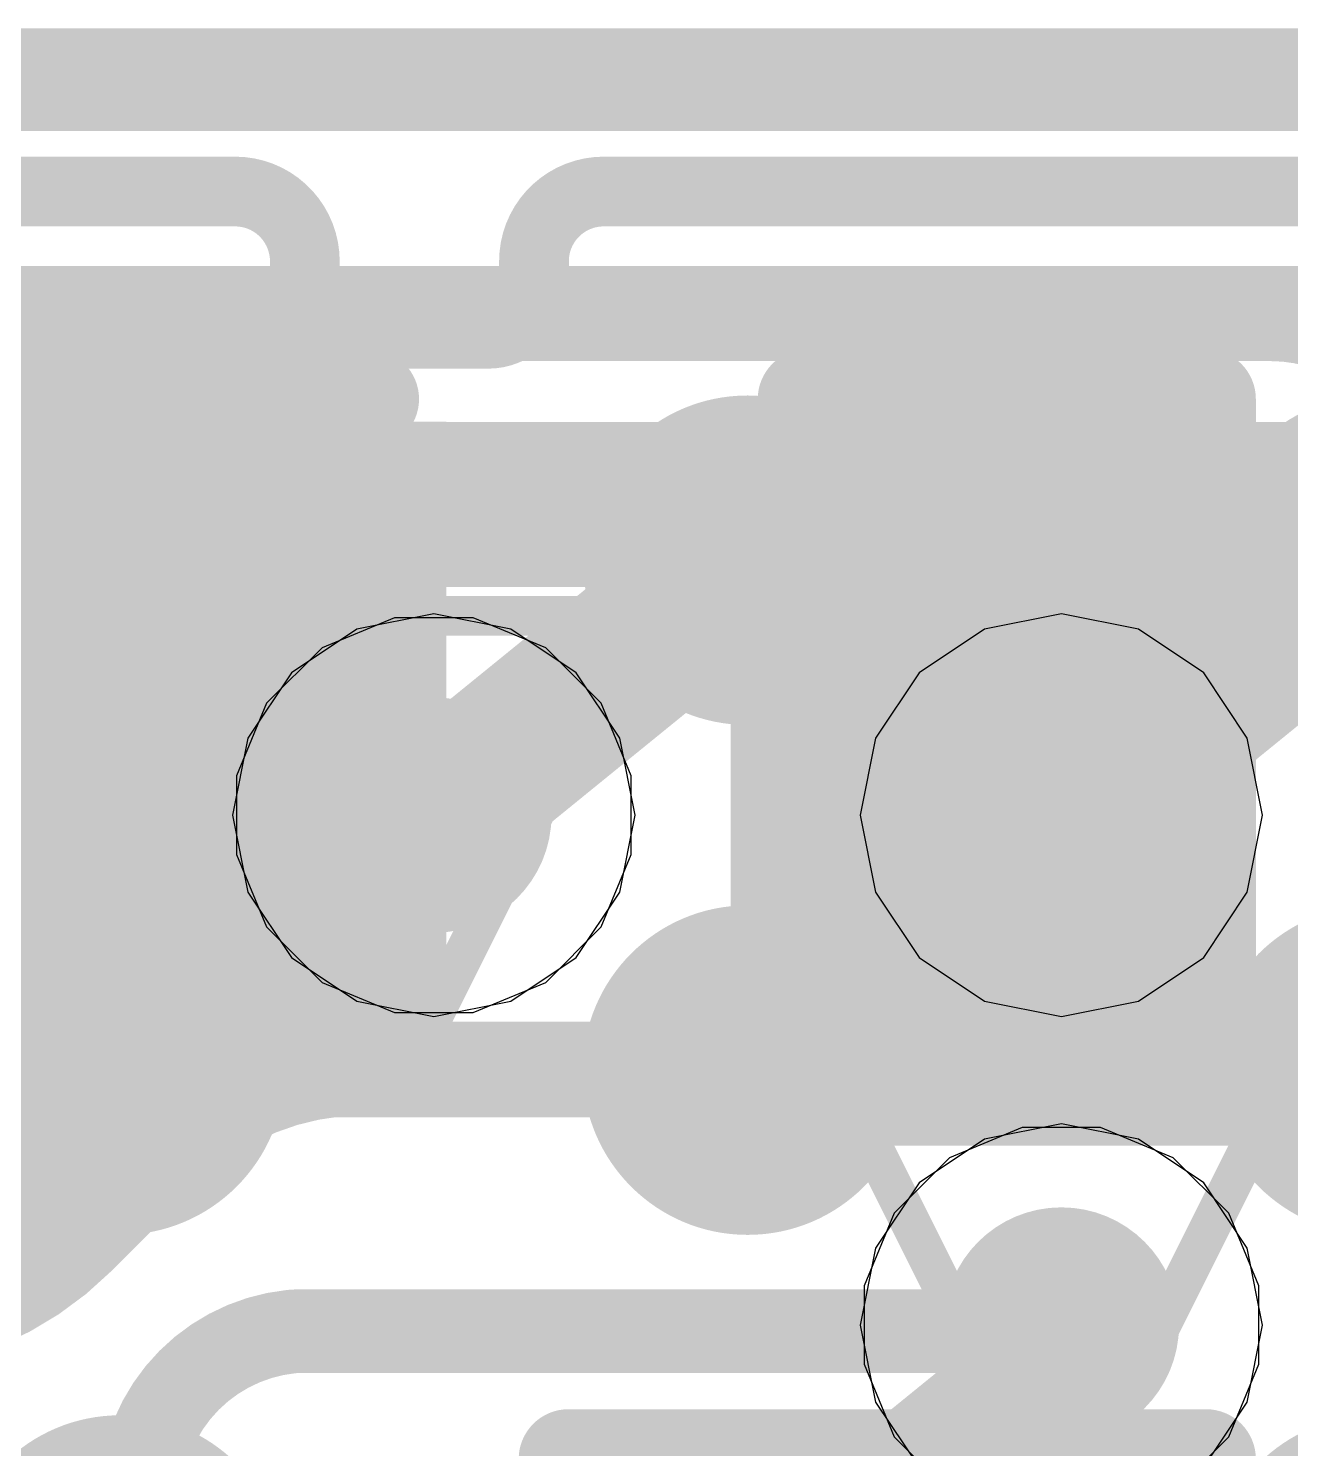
# Model space of a CAD drawing. Header units: inches. Extents: x -6 to 283, y -12 to 154.
# Drawn here: x 70.085 to 71.694, y 6.626 to 8.436 of the extents above; entities that cross this region are included whole.
import ezdxf

# ---------------------------------------------------------------- set-up
doc = ezdxf.new("R2010")
doc.units = ezdxf.units.IN
for name, color, linetype in [('Bottom Layer', 5, 'Continuous'), ('Bottom Overlay', 54, 'Continuous'), ('Bottom Paste', 16, 'Continuous'), ('Bottom Solder', 6, 'Continuous'), ('Drill Drawing', 1, 'Continuous'), ('GND-1', 16, 'Continuous'), ('GND-2', 90, 'Continuous'), ('GND-3', 216, 'Continuous'), ('GND-4', 54, 'Continuous'), ('PWR-1', 156, 'Continuous'), ('PWR-2', 130, 'Continuous'), ('Signal L1', 76, 'Continuous'), ('Signal L2', 6, 'Continuous'), ('Top Layer', 1, 'Continuous'), ('Top Paste', 8, 'Continuous'), ('Top Solder', 216, 'Continuous'), ('Via Holes', 16, 'Continuous')]:
    doc.layers.add(name, color=color, linetype=linetype)

# ---------------------------------------------------------------- blocks, each defined once
blk = doc.blocks.new('C___0402_B_20')
at = {"layer": 'Bottom Layer'}
for points in [[(-0.2413, 0.3175), (-0.2412999999999999, -0.3175), (-0.6985, -0.3175), (-0.6985, 0.3175)], [(0.6985, 0.3175), (0.6985, -0.3175), (0.2413, -0.3175), (0.2412999999999999, 0.3175)]]:
    blk.add_hatch(color=5, dxfattribs=at).paths.add_polyline_path(points)
at = {"layer": 'Bottom Paste'}
for points in [[(-0.2413, 0.3175), (-0.2412999999999999, -0.3175), (-0.6985, -0.3175), (-0.6985, 0.3175)], [(0.6985, 0.3175), (0.6985, -0.3175), (0.2413, -0.3175), (0.2412999999999999, 0.3175)]]:
    blk.add_hatch(color=16, dxfattribs=at).paths.add_polyline_path(points)
at = {"layer": 'Bottom Solder'}
for points in [[(-0.18130012, 0.37749988), (-0.18130012, -0.37749988), (-0.7584998799999999, -0.37749988), (-0.7584998799999999, 0.37749988)], [(0.7584998799999999, 0.37749988), (0.7584998799999999, -0.37749988), (0.18130012, -0.37749988), (0.18130012, 0.37749988)]]:
    blk.add_hatch(color=6, dxfattribs=at).paths.add_polyline_path(points)
at = {"layer": 'Bottom Overlay'}
for points in [[(-0.7874, 0.4064, 0.127, 0.127, 0), (-0.7874, -0.4064, 0.127, 0.127, 0)], [(-0.2794, 0.4064, 0.127, 0.127, 0), (-0.7874, 0.4064, 0.127, 0.127, 0)], [(0.7874, 0.4064, 0.127, 0.127, 0), (0.2794, 0.4064, 0.127, 0.127, 0)], [(0.7874, 0.4064, 0.127, 0.127, 0), (0.7874, -0.4064, 0.127, 0.127, 0)], [(-0.2794, -0.4064, 0.127, 0.127, 0), (-0.7874, -0.4064, 0.127, 0.127, 0)], [(0.7874, -0.4064, 0.127, 0.127, 0), (0.2794, -0.4064, 0.127, 0.127, 0)]]:
    blk.add_lwpolyline(points, format="xyseb", dxfattribs=at)
for points in [[(-0.8191499999999999, 0.4064, 0.0635, 0.0635, 1), (-0.7556499999999999, 0.4064, 0.0635, 0.0635, 1)], [(-0.8191499999999999, 0.4064, 0.0635, 0.0635, 1), (-0.7556499999999999, 0.4064, 0.0635, 0.0635, 1)], [(-0.31115, 0.4064, 0.0635, 0.0635, 1), (-0.24765, 0.4064, 0.0635, 0.0635, 1)], [(0.24765, 0.4064, 0.0635, 0.0635, 1), (0.31115, 0.4064, 0.0635, 0.0635, 1)], [(0.7556499999999999, 0.4064, 0.0635, 0.0635, 1), (0.8191499999999999, 0.4064, 0.0635, 0.0635, 1)], [(0.7556499999999999, 0.4064, 0.0635, 0.0635, 1), (0.8191499999999999, 0.4064, 0.0635, 0.0635, 1)], [(-0.8191499999999999, -0.4064, 0.0635, 0.0635, 1), (-0.7556499999999999, -0.4064, 0.0635, 0.0635, 1)], [(-0.8191499999999999, -0.4064, 0.0635, 0.0635, 1), (-0.7556499999999999, -0.4064, 0.0635, 0.0635, 1)], [(-0.31115, -0.4064, 0.0635, 0.0635, 1), (-0.24765, -0.4064, 0.0635, 0.0635, 1)], [(0.24765, -0.4064, 0.0635, 0.0635, 1), (0.31115, -0.4064, 0.0635, 0.0635, 1)], [(0.7556499999999999, -0.4064, 0.0635, 0.0635, 1), (0.8191499999999999, -0.4064, 0.0635, 0.0635, 1)], [(0.7556499999999999, -0.4064, 0.0635, 0.0635, 1), (0.8191499999999999, -0.4064, 0.0635, 0.0635, 1)]]:
    blk.add_lwpolyline(points, format="xyseb", close=True, dxfattribs=at)
blk = doc.blocks.new('200_WFBGA__10_15__51')
at = {"layer": 'Top Layer'}
h = blk.add_hatch(color=1, dxfattribs=at)
edge = h.paths.add_edge_path()
edge.add_arc((-3.599942, -0.9751059999999999), 0.15999968, 0, 360)
h = blk.add_hatch(color=1, dxfattribs=at)
edge = h.paths.add_edge_path()
edge.add_arc((-2.800096, -0.9751059999999999), 0.15999968, 0, 360)
h = blk.add_hatch(color=1, dxfattribs=at)
edge = h.paths.add_edge_path()
edge.add_arc((-1.999996, -0.9751059999999999), 0.15999968, 0, 360)
h = blk.add_hatch(color=1, dxfattribs=at)
edge = h.paths.add_edge_path()
edge.add_arc((-3.599942, -1.625092), 0.15999968, 0, 360)
h = blk.add_hatch(color=1, dxfattribs=at)
edge = h.paths.add_edge_path()
edge.add_arc((-2.800096, -1.625092), 0.15999968, 0, 360)
h = blk.add_hatch(color=1, dxfattribs=at)
edge = h.paths.add_edge_path()
edge.add_arc((-1.999996, -1.625092), 0.15999968, 0, 360)
at = {"layer": 'Top Paste'}
h = blk.add_hatch(color=8, dxfattribs=at)
edge = h.paths.add_edge_path()
edge.add_arc((-3.599942, -0.9751059999999999), 0.15999968, 0, 360)
h = blk.add_hatch(color=8, dxfattribs=at)
edge = h.paths.add_edge_path()
edge.add_arc((-2.800096, -0.9751059999999999), 0.15999968, 0, 360)
h = blk.add_hatch(color=8, dxfattribs=at)
edge = h.paths.add_edge_path()
edge.add_arc((-1.999996, -0.9751059999999999), 0.15999968, 0, 360)
h = blk.add_hatch(color=8, dxfattribs=at)
edge = h.paths.add_edge_path()
edge.add_arc((-3.599942, -1.625092), 0.15999968, 0, 360)
h = blk.add_hatch(color=8, dxfattribs=at)
edge = h.paths.add_edge_path()
edge.add_arc((-2.800096, -1.625092), 0.15999968, 0, 360)
h = blk.add_hatch(color=8, dxfattribs=at)
edge = h.paths.add_edge_path()
edge.add_arc((-1.999996, -1.625092), 0.15999968, 0, 360)
at = {"layer": 'Top Solder'}
h = blk.add_hatch(color=216, dxfattribs=at)
edge = h.paths.add_edge_path()
edge.add_arc((-3.599942, -0.9751059999999999), 0.21001228, 0, 360)
h = blk.add_hatch(color=216, dxfattribs=at)
edge = h.paths.add_edge_path()
edge.add_arc((-2.800096, -0.9751059999999999), 0.21001228, 0, 360)
h = blk.add_hatch(color=216, dxfattribs=at)
edge = h.paths.add_edge_path()
edge.add_arc((-1.999996, -0.9751059999999999), 0.21001228, 0, 360)
h = blk.add_hatch(color=216, dxfattribs=at)
edge = h.paths.add_edge_path()
edge.add_arc((-3.599942, -1.625092), 0.21001228, 0, 360)
h = blk.add_hatch(color=216, dxfattribs=at)
edge = h.paths.add_edge_path()
edge.add_arc((-2.800096, -1.625092), 0.21001228, 0, 360)
h = blk.add_hatch(color=216, dxfattribs=at)
edge = h.paths.add_edge_path()
edge.add_arc((-1.999996, -1.625092), 0.21001228, 0, 360)
h = blk.add_hatch(color=216, dxfattribs=at)
edge = h.paths.add_edge_path()
edge.add_arc((-3.599942, -2.275078), 0.21001228, 0, 360)
h = blk.add_hatch(color=216, dxfattribs=at)
edge = h.paths.add_edge_path()
edge.add_arc((-2.800096, -2.275078), 0.21001228, 0, 360)
h = blk.add_hatch(color=216, dxfattribs=at)
edge = h.paths.add_edge_path()
edge.add_arc((-1.999996, -2.275078), 0.21001228, 0, 360)
blk = doc.blocks.new('C___0402_B_258')
at = {"layer": 'Bottom Layer'}
for points in [[(-0.2413, 0.3175), (-0.2412999999999999, -0.3175), (-0.6985, -0.3175), (-0.6985, 0.3175)], [(0.6985, 0.3175), (0.6985, -0.3175), (0.2413, -0.3175), (0.2412999999999999, 0.3175)]]:
    blk.add_hatch(color=5, dxfattribs=at).paths.add_polyline_path(points)
at = {"layer": 'Bottom Paste'}
for points in [[(-0.2413, 0.3175), (-0.2412999999999999, -0.3175), (-0.6985, -0.3175), (-0.6985, 0.3175)], [(0.6985, 0.3175), (0.6985, -0.3175), (0.2413, -0.3175), (0.2412999999999999, 0.3175)]]:
    blk.add_hatch(color=16, dxfattribs=at).paths.add_polyline_path(points)
at = {"layer": 'Bottom Solder'}
for points in [[(-0.18130012, 0.37749988), (-0.18130012, -0.37749988), (-0.7584998799999999, -0.37749988), (-0.7584998799999999, 0.37749988)], [(0.7584998799999999, 0.37749988), (0.7584998799999999, -0.37749988), (0.18130012, -0.37749988), (0.18130012, 0.37749988)]]:
    blk.add_hatch(color=6, dxfattribs=at).paths.add_polyline_path(points)
at = {"layer": 'Bottom Overlay'}
for points in [[(-0.7874, 0.4064, 0.127, 0.127, 0), (-0.27940254, 0.40640254, 0.127, 0.127, 0)], [(-0.7874, -0.4064, 0.127, 0.127, 0), (-0.7874, 0.4064, 0.127, 0.127, 0)], [(0.7874, 0.4064, 0.127, 0.127, 0), (0.2794, 0.4064, 0.127, 0.127, 0)], [(0.7874, -0.4064, 0.127, 0.127, 0), (0.7874, 0.4064, 0.127, 0.127, 0)], [(-0.27940254, -0.40640254, 0.127, 0.127, 0), (-0.7874, -0.4064, 0.127, 0.127, 0)], [(0.7874, -0.4064, 0.127, 0.127, 0), (0.2794, -0.4064, 0.127, 0.127, 0)]]:
    blk.add_lwpolyline(points, format="xyseb", dxfattribs=at)
for points in [[(-0.8191499999999999, 0.4064, 0.0635, 0.0635, 1), (-0.7556499999999999, 0.4064, 0.0635, 0.0635, 1)], [(-0.8191499999999999, 0.4064, 0.0635, 0.0635, 1), (-0.7556499999999999, 0.4064, 0.0635, 0.0635, 1)], [(-0.31115254, 0.40640254, 0.0635, 0.0635, 1), (-0.24765254, 0.40640254, 0.0635, 0.0635, 1)], [(0.24765, 0.4064, 0.0635, 0.0635, 1), (0.31115, 0.4064, 0.0635, 0.0635, 1)], [(0.7556499999999999, 0.4064, 0.0635, 0.0635, 1), (0.8191499999999999, 0.4064, 0.0635, 0.0635, 1)], [(0.7556499999999999, 0.4064, 0.0635, 0.0635, 1), (0.8191499999999999, 0.4064, 0.0635, 0.0635, 1)], [(-0.8191499999999999, -0.4064, 0.0635, 0.0635, 1), (-0.7556499999999999, -0.4064, 0.0635, 0.0635, 1)], [(-0.8191499999999999, -0.4064, 0.0635, 0.0635, 1), (-0.7556499999999999, -0.4064, 0.0635, 0.0635, 1)], [(-0.31115254, -0.40640254, 0.0635, 0.0635, 1), (-0.24765254, -0.40640254, 0.0635, 0.0635, 1)], [(0.24765, -0.4064, 0.0635, 0.0635, 1), (0.31115, -0.4064, 0.0635, 0.0635, 1)], [(0.7556499999999999, -0.4064, 0.0635, 0.0635, 1), (0.8191499999999999, -0.4064, 0.0635, 0.0635, 1)], [(0.7556499999999999, -0.4064, 0.0635, 0.0635, 1), (0.8191499999999999, -0.4064, 0.0635, 0.0635, 1)]]:
    blk.add_lwpolyline(points, format="xyseb", close=True, dxfattribs=at)

msp = doc.modelspace()

# ---------------------------------------------------------------- hatches: boundary and pattern name
at = {"layer": 'Bottom Layer'}
h = msp.add_hatch(color=5, dxfattribs=at)
edge = h.paths.add_edge_path()
edge.add_arc((70.60183746, 7.43320332), 0.1499997, 0, 360)
h = msp.add_hatch(color=5, dxfattribs=at)
edge = h.paths.add_edge_path()
edge.add_arc((71.4018384, 7.43320332), 0.1499997, 0, 360)
h = msp.add_hatch(color=5, dxfattribs=at)
edge = h.paths.add_edge_path()
edge.add_arc((71.40184094, 6.78317922), 0.1499997, 0, 360)
at = {"layer": 'GND-1'}
h = msp.add_hatch(color=16, dxfattribs=at)
edge = h.paths.add_edge_path()
edge.add_arc((70.60183746, 7.43320332), 0.1499997, 0, 360)
h = msp.add_hatch(color=16, dxfattribs=at)
edge = h.paths.add_edge_path()
edge.add_arc((71.4018384, 7.43320332), 0.1499997, 0, 360)
h = msp.add_hatch(color=16, dxfattribs=at)
edge = h.paths.add_edge_path()
edge.add_arc((71.40184094, 6.78317922), 0.1499997, 0, 360)
at = {"layer": 'GND-2'}
h = msp.add_hatch(color=90, dxfattribs=at)
edge = h.paths.add_edge_path()
edge.add_arc((70.60183746, 7.43320332), 0.1499997, 0, 360)
h = msp.add_hatch(color=90, dxfattribs=at)
edge = h.paths.add_edge_path()
edge.add_arc((71.4018384, 7.43320332), 0.1499997, 0, 360)
h = msp.add_hatch(color=90, dxfattribs=at)
edge = h.paths.add_edge_path()
edge.add_arc((71.40184094, 6.78317922), 0.1499997, 0, 360)
at = {"layer": 'GND-3'}
h = msp.add_hatch(color=216, dxfattribs=at)
edge = h.paths.add_edge_path()
edge.add_arc((70.60183746, 7.43320332), 0.1499997, 0, 360)
h = msp.add_hatch(color=216, dxfattribs=at)
edge = h.paths.add_edge_path()
edge.add_arc((71.4018384, 7.43320332), 0.1499997, 0, 360)
h = msp.add_hatch(color=216, dxfattribs=at)
edge = h.paths.add_edge_path()
edge.add_arc((71.40184094, 6.78317922), 0.1499997, 0, 360)
at = {"layer": 'GND-4'}
h = msp.add_hatch(color=54, dxfattribs=at)
edge = h.paths.add_edge_path()
edge.add_arc((70.60183746, 7.43320332), 0.1499997, 0, 360)
h = msp.add_hatch(color=54, dxfattribs=at)
edge = h.paths.add_edge_path()
edge.add_arc((71.4018384, 7.43320332), 0.1499997, 0, 360)
h = msp.add_hatch(color=54, dxfattribs=at)
edge = h.paths.add_edge_path()
edge.add_arc((71.40184094, 6.78317922), 0.1499997, 0, 360)
at = {"layer": 'PWR-1'}
h = msp.add_hatch(color=156, dxfattribs=at)
edge = h.paths.add_edge_path()
edge.add_arc((70.60183746, 7.43320332), 0.1499997, 0, 360)
h = msp.add_hatch(color=156, dxfattribs=at)
edge = h.paths.add_edge_path()
edge.add_arc((71.4018384, 7.43320332), 0.1499997, 0, 360)
h = msp.add_hatch(color=156, dxfattribs=at)
edge = h.paths.add_edge_path()
edge.add_arc((71.40184094, 6.78317922), 0.1499997, 0, 360)
at = {"layer": 'PWR-2'}
h = msp.add_hatch(color=130, dxfattribs=at)
edge = h.paths.add_edge_path()
edge.add_arc((70.60183746, 7.43320332), 0.1499997, 0, 360)
h = msp.add_hatch(color=130, dxfattribs=at)
edge = h.paths.add_edge_path()
edge.add_arc((71.4018384, 7.43320332), 0.1499997, 0, 360)
h = msp.add_hatch(color=130, dxfattribs=at)
edge = h.paths.add_edge_path()
edge.add_arc((71.40184094, 6.78317922), 0.1499997, 0, 360)
at = {"layer": 'Signal L1'}
h = msp.add_hatch(color=76, dxfattribs=at)
edge = h.paths.add_edge_path()
edge.add_arc((70.60183746, 7.43320332), 0.1499997, 0, 360)
h = msp.add_hatch(color=76, dxfattribs=at)
edge = h.paths.add_edge_path()
edge.add_arc((71.4018384, 7.43320332), 0.1499997, 0, 360)
h = msp.add_hatch(color=76, dxfattribs=at)
edge = h.paths.add_edge_path()
edge.add_arc((71.40184094, 6.78317922), 0.1499997, 0, 360)
at = {"layer": 'Signal L2'}
h = msp.add_hatch(color=6, dxfattribs=at)
edge = h.paths.add_edge_path()
edge.add_arc((70.60183746, 7.43320332), 0.1499997, 0, 360)
h = msp.add_hatch(color=6, dxfattribs=at)
edge = h.paths.add_edge_path()
edge.add_arc((71.4018384, 7.43320332), 0.1499997, 0, 360)
h = msp.add_hatch(color=6, dxfattribs=at)
edge = h.paths.add_edge_path()
edge.add_arc((71.40184094, 6.78317922), 0.1499997, 0, 360)
at = {"layer": 'Top Layer'}
h = msp.add_hatch(color=1, dxfattribs=at)
edge = h.paths.add_edge_path()
edge.add_arc((70.60183746, 7.43320332), 0.1499997, 0, 360)
h = msp.add_hatch(color=1, dxfattribs=at)
edge = h.paths.add_edge_path()
edge.add_arc((71.4018384, 7.43320332), 0.1499997, 0, 360)
h = msp.add_hatch(color=1, dxfattribs=at)
edge = h.paths.add_edge_path()
edge.add_arc((71.40184094, 6.78317922), 0.1499997, 0, 360)
at = {"layer": 'Via Holes'}
h = msp.add_hatch(color=7, dxfattribs=at)
edge = h.paths.add_edge_path()
edge.add_arc((70.60183746, 7.43320332), 0.07499858, 0, 360)
h = msp.add_hatch(color=7, dxfattribs=at)
edge = h.paths.add_edge_path()
edge.add_arc((71.4018384, 7.43320332), 0.07499858, 0, 360)
h = msp.add_hatch(color=7, dxfattribs=at)
edge = h.paths.add_edge_path()
edge.add_arc((71.40184094, 6.78317922), 0.07499858, 0, 360)

# ---------------------------------------------------------------- linework, layer by layer
at = {"layer": 'Bottom Layer'}
for points in [[(67.75083732, 8.38269342, 0.10668, 0.10668, 0), (71.91943452, 8.38269342, 0.10668, 0.10668, 0)], [(68.204207, 8.06519342, 0.10668, 0.10668, 0), (71.66983379999999, 8.06519342, 0.10668, 0.10668, 0)], [(71.66983379999999, 8.06519342, 0.10668, 0.10668, -0.4142135623730951), (71.87833731999999, 7.856689899999999, 0.10668, 0.10668, 0)], [(70.22733224, 6.56090382, 0.10668, 0.10668, -0.385591458007104), (70.42033414, 6.7748404, 0.10668, 0.10668, 0)], [(70.42033414, 6.774827699999999, 0.10668, 0.10668, -0.02234856390815055), (70.42985660000001, 6.77525442, 0.10668, 0.10668, 0)], [(70.42033414, 6.774827699999999, 0.10668, 0.10668, 0), (70.42033414, 6.77483786, 0.10668, 0.10668, 0)], [(70.42985660000001, 6.775251879999999, 0.10668, 0.10668, 0), (71.39392122, 6.7752595, 0.10668, 0.10668, 0)], [(71.39392122, 6.7752595, 0.10668, 0.10668, 0), (71.40184094, 6.78317922, 0.10668, 0.10668, 0)]]:
    msp.add_lwpolyline(points, format="xyseb", dxfattribs=at)
for points in [[(71.6431638, 8.06519342, 0.05333999999999999, 0.05333999999999999, 1), (71.69650379999999, 8.06519342, 0.05333999999999999, 0.05333999999999999, 1)], [(71.6431638, 8.06519342, 0.05333999999999999, 0.05333999999999999, 1), (71.69650379999999, 8.06519342, 0.05333999999999999, 0.05333999999999999, 1)], [(70.39366413999998, 6.7748404, 0.05333999999999999, 0.05333999999999999, 1), (70.44700413999999, 6.7748404, 0.05333999999999999, 0.05333999999999999, 1)], [(70.39366413999998, 6.77483786, 0.05333999999999999, 0.05333999999999999, 1), (70.44700413999999, 6.77483786, 0.05333999999999999, 0.05333999999999999, 1)], [(70.39366413999998, 6.774827699999999, 0.05333999999999999, 0.05333999999999999, 1), (70.44700413999999, 6.774827699999999, 0.05333999999999999, 0.05333999999999999, 1)], [(70.39366413999998, 6.774827699999999, 0.05333999999999999, 0.05333999999999999, 1), (70.44700413999999, 6.774827699999999, 0.05333999999999999, 0.05333999999999999, 1)], [(70.4031866, 6.77525442, 0.05333999999999999, 0.05333999999999999, 1), (70.45652659999999, 6.77525442, 0.05333999999999999, 0.05333999999999999, 1)], [(70.4031866, 6.775251879999999, 0.05333999999999999, 0.05333999999999999, 1), (70.45652659999999, 6.775251879999999, 0.05333999999999999, 0.05333999999999999, 1)], [(71.36725122, 6.7752595, 0.05333999999999999, 0.05333999999999999, 1), (71.42059122, 6.7752595, 0.05333999999999999, 0.05333999999999999, 1)], [(71.36725122, 6.7752595, 0.05333999999999999, 0.05333999999999999, 1), (71.42059122, 6.7752595, 0.05333999999999999, 0.05333999999999999, 1)], [(71.37517094, 6.78317922, 0.05333999999999999, 0.05333999999999999, 1), (71.42851094, 6.78317922, 0.05333999999999999, 0.05333999999999999, 1)]]:
    msp.add_lwpolyline(points, format="xyseb", close=True, dxfattribs=at)
at = {"layer": 'Drill Drawing'}
for points in [[(70.34783746, 7.68720332, 0.0508, 0.0508, 0), (70.85583745999999, 7.68720332, 0.0508, 0.0508, 0)], [(70.34783746, 7.68720332, 0.0508, 0.0508, 0), (70.60183746, 7.17920332, 0.0508, 0.0508, 0)], [(70.60183746, 7.17920332, 0.0508, 0.0508, 0), (70.85583745999999, 7.68720332, 0.0508, 0.0508, 0)], [(71.1478384, 7.68720332, 0.0508, 0.0508, 0), (71.6558384, 7.68720332, 0.0508, 0.0508, 0)], [(71.1478384, 7.68720332, 0.0508, 0.0508, 0), (71.4018384, 7.17920332, 0.0508, 0.0508, 0)], [(71.4018384, 7.17920332, 0.0508, 0.0508, 0), (71.6558384, 7.68720332, 0.0508, 0.0508, 0)], [(71.14784094, 7.037179219999999, 0.0508, 0.0508, 0), (71.65584094, 7.037179219999999, 0.0508, 0.0508, 0)], [(71.14784094, 7.037179219999999, 0.0508, 0.0508, 0), (71.40184094, 6.52917922, 0.0508, 0.0508, 0)], [(71.40184094, 6.52917922, 0.0508, 0.0508, 0), (71.65584094, 7.037179219999999, 0.0508, 0.0508, 0)]]:
    msp.add_lwpolyline(points, format="xyseb", dxfattribs=at)
for points in [[(70.33513746, 7.68720332, 0.0254, 0.0254, 1), (70.36053745999999, 7.68720332, 0.0254, 0.0254, 1)], [(70.33513746, 7.68720332, 0.0254, 0.0254, 1), (70.36053745999999, 7.68720332, 0.0254, 0.0254, 1)], [(70.84313746, 7.68720332, 0.0254, 0.0254, 1), (70.86853746, 7.68720332, 0.0254, 0.0254, 1)], [(70.84313746, 7.68720332, 0.0254, 0.0254, 1), (70.86853746, 7.68720332, 0.0254, 0.0254, 1)], [(71.1351384, 7.68720332, 0.0254, 0.0254, 1), (71.1605384, 7.68720332, 0.0254, 0.0254, 1)], [(71.1351384, 7.68720332, 0.0254, 0.0254, 1), (71.1605384, 7.68720332, 0.0254, 0.0254, 1)], [(71.6431384, 7.68720332, 0.0254, 0.0254, 1), (71.6685384, 7.68720332, 0.0254, 0.0254, 1)], [(71.6431384, 7.68720332, 0.0254, 0.0254, 1), (71.6685384, 7.68720332, 0.0254, 0.0254, 1)], [(70.58913745999999, 7.17920332, 0.0254, 0.0254, 1), (70.61453746, 7.17920332, 0.0254, 0.0254, 1)], [(70.58913745999999, 7.17920332, 0.0254, 0.0254, 1), (70.61453746, 7.17920332, 0.0254, 0.0254, 1)], [(71.3891384, 7.17920332, 0.0254, 0.0254, 1), (71.4145384, 7.17920332, 0.0254, 0.0254, 1)], [(71.3891384, 7.17920332, 0.0254, 0.0254, 1), (71.4145384, 7.17920332, 0.0254, 0.0254, 1)], [(71.13514094, 7.037179219999999, 0.0254, 0.0254, 1), (71.16054093999999, 7.037179219999999, 0.0254, 0.0254, 1)], [(71.13514094, 7.037179219999999, 0.0254, 0.0254, 1), (71.16054093999999, 7.037179219999999, 0.0254, 0.0254, 1)], [(71.64314094, 7.037179219999999, 0.0254, 0.0254, 1), (71.66854093999999, 7.037179219999999, 0.0254, 0.0254, 1)], [(71.64314094, 7.037179219999999, 0.0254, 0.0254, 1), (71.66854093999999, 7.037179219999999, 0.0254, 0.0254, 1)]]:
    msp.add_lwpolyline(points, format="xyseb", close=True, dxfattribs=at)
at = {"layer": 'GND-1'}
for p, q in [((70.55179183999999, 7.68480302), (70.45931806, 7.64649982)), ((70.65188307999999, 7.68480302), (70.55179183999999, 7.68480302)), ((70.74435686, 7.64649982), (70.65188307999999, 7.68480302)), ((70.45931806, 7.64649982), (70.38854096, 7.575722719999999)), ((70.81513396, 7.575722719999999), (70.74435686, 7.64649982)), ((70.38854096, 7.575722719999999), (70.35023776, 7.483248939999999)), ((70.85343716, 7.483248939999999), (70.81513396, 7.575722719999999)), ((70.35023776, 7.483248939999999), (70.35023776, 7.383157699999999)), ((70.85343716, 7.383157699999999), (70.85343716, 7.483248939999999)), ((70.35023776, 7.383157699999999), (70.38854096, 7.290683919999999)), ((70.81513396, 7.290683919999999), (70.85343716, 7.383157699999999)), ((70.38854096, 7.290683919999999), (70.45931806, 7.219906819999999)), ((70.74435686, 7.219906819999999), (70.81513396, 7.290683919999999)), ((70.45931806, 7.219906819999999), (70.55179183999999, 7.18160362)), ((70.65188307999999, 7.18160362), (70.74435686, 7.219906819999999)), ((70.55179183999999, 7.18160362), (70.65188307999999, 7.18160362)), ((71.35179532, 7.034778919999999), (71.25932153999999, 6.99647572)), ((71.45188655999999, 7.034778919999999), (71.35179532, 7.034778919999999)), ((71.54436034, 6.99647572), (71.45188655999999, 7.034778919999999)), ((71.25932153999999, 6.99647572), (71.18854443999999, 6.925698619999999)), ((71.61513744, 6.925698619999999), (71.54436034, 6.99647572)), ((71.18854443999999, 6.925698619999999), (71.15024124, 6.83322484)), ((71.65344064, 6.83322484), (71.61513744, 6.925698619999999)), ((71.15024124, 6.83322484), (71.15024124, 6.733133599999999)), ((71.65344064, 6.733133599999999), (71.65344064, 6.83322484)), ((71.15024124, 6.733133599999999), (71.18854443999999, 6.64065982)), ((71.61513744, 6.64065982), (71.65344064, 6.733133599999999)), ((71.18854443999999, 6.64065982), (71.25932153999999, 6.56988272)), ((71.54436034, 6.56988272), (71.61513744, 6.64065982))]:
    msp.add_line(p, q, dxfattribs=at)
at = {"layer": 'GND-2'}
for p, q in [((70.55179183999999, 7.68480302), (70.45931806, 7.64649982)), ((70.65188307999999, 7.68480302), (70.55179183999999, 7.68480302)), ((70.74435686, 7.64649982), (70.65188307999999, 7.68480302)), ((70.45931806, 7.64649982), (70.38854096, 7.575722719999999)), ((70.81513396, 7.575722719999999), (70.74435686, 7.64649982)), ((70.38854096, 7.575722719999999), (70.35023776, 7.483248939999999)), ((70.85343716, 7.483248939999999), (70.81513396, 7.575722719999999)), ((70.35023776, 7.483248939999999), (70.35023776, 7.383157699999999)), ((70.85343716, 7.383157699999999), (70.85343716, 7.483248939999999)), ((70.35023776, 7.383157699999999), (70.38854096, 7.290683919999999)), ((70.81513396, 7.290683919999999), (70.85343716, 7.383157699999999)), ((70.38854096, 7.290683919999999), (70.45931806, 7.219906819999999)), ((70.74435686, 7.219906819999999), (70.81513396, 7.290683919999999)), ((70.45931806, 7.219906819999999), (70.55179183999999, 7.18160362)), ((70.65188307999999, 7.18160362), (70.74435686, 7.219906819999999)), ((70.55179183999999, 7.18160362), (70.65188307999999, 7.18160362)), ((71.35179532, 7.034778919999999), (71.25932153999999, 6.99647572)), ((71.45188655999999, 7.034778919999999), (71.35179532, 7.034778919999999)), ((71.54436034, 6.99647572), (71.45188655999999, 7.034778919999999)), ((71.25932153999999, 6.99647572), (71.18854443999999, 6.925698619999999)), ((71.61513744, 6.925698619999999), (71.54436034, 6.99647572)), ((71.18854443999999, 6.925698619999999), (71.15024124, 6.83322484)), ((71.65344064, 6.83322484), (71.61513744, 6.925698619999999)), ((71.15024124, 6.83322484), (71.15024124, 6.733133599999999)), ((71.65344064, 6.733133599999999), (71.65344064, 6.83322484)), ((71.15024124, 6.733133599999999), (71.18854443999999, 6.64065982)), ((71.61513744, 6.64065982), (71.65344064, 6.733133599999999)), ((71.18854443999999, 6.64065982), (71.25932153999999, 6.56988272)), ((71.54436034, 6.56988272), (71.61513744, 6.64065982))]:
    msp.add_line(p, q, dxfattribs=at)
at = {"layer": 'GND-3'}
for p, q in [((70.55179183999999, 7.68480302), (70.45931806, 7.64649982)), ((70.65188307999999, 7.68480302), (70.55179183999999, 7.68480302)), ((70.74435686, 7.64649982), (70.65188307999999, 7.68480302)), ((70.45931806, 7.64649982), (70.38854096, 7.575722719999999)), ((70.81513396, 7.575722719999999), (70.74435686, 7.64649982)), ((70.38854096, 7.575722719999999), (70.35023776, 7.483248939999999)), ((70.85343716, 7.483248939999999), (70.81513396, 7.575722719999999)), ((70.35023776, 7.483248939999999), (70.35023776, 7.383157699999999)), ((70.85343716, 7.383157699999999), (70.85343716, 7.483248939999999)), ((70.35023776, 7.383157699999999), (70.38854096, 7.290683919999999)), ((70.81513396, 7.290683919999999), (70.85343716, 7.383157699999999)), ((70.38854096, 7.290683919999999), (70.45931806, 7.219906819999999)), ((70.74435686, 7.219906819999999), (70.81513396, 7.290683919999999)), ((70.45931806, 7.219906819999999), (70.55179183999999, 7.18160362)), ((70.65188307999999, 7.18160362), (70.74435686, 7.219906819999999)), ((70.55179183999999, 7.18160362), (70.65188307999999, 7.18160362)), ((71.35179532, 7.034778919999999), (71.25932153999999, 6.99647572)), ((71.45188655999999, 7.034778919999999), (71.35179532, 7.034778919999999)), ((71.54436034, 6.99647572), (71.45188655999999, 7.034778919999999)), ((71.25932153999999, 6.99647572), (71.18854443999999, 6.925698619999999)), ((71.61513744, 6.925698619999999), (71.54436034, 6.99647572)), ((71.18854443999999, 6.925698619999999), (71.15024124, 6.83322484)), ((71.65344064, 6.83322484), (71.61513744, 6.925698619999999)), ((71.15024124, 6.83322484), (71.15024124, 6.733133599999999)), ((71.65344064, 6.733133599999999), (71.65344064, 6.83322484)), ((71.15024124, 6.733133599999999), (71.18854443999999, 6.64065982)), ((71.61513744, 6.64065982), (71.65344064, 6.733133599999999)), ((71.18854443999999, 6.64065982), (71.25932153999999, 6.56988272)), ((71.54436034, 6.56988272), (71.61513744, 6.64065982))]:
    msp.add_line(p, q, dxfattribs=at)
at = {"layer": 'GND-4'}
for p, q in [((70.55179183999999, 7.68480302), (70.45931806, 7.64649982)), ((70.65188307999999, 7.68480302), (70.55179183999999, 7.68480302)), ((70.74435686, 7.64649982), (70.65188307999999, 7.68480302)), ((70.45931806, 7.64649982), (70.38854096, 7.575722719999999)), ((70.81513396, 7.575722719999999), (70.74435686, 7.64649982)), ((70.38854096, 7.575722719999999), (70.35023776, 7.483248939999999)), ((70.85343716, 7.483248939999999), (70.81513396, 7.575722719999999)), ((70.35023776, 7.483248939999999), (70.35023776, 7.383157699999999)), ((70.85343716, 7.383157699999999), (70.85343716, 7.483248939999999)), ((70.35023776, 7.383157699999999), (70.38854096, 7.290683919999999)), ((70.81513396, 7.290683919999999), (70.85343716, 7.383157699999999)), ((70.38854096, 7.290683919999999), (70.45931806, 7.219906819999999)), ((70.74435686, 7.219906819999999), (70.81513396, 7.290683919999999)), ((70.45931806, 7.219906819999999), (70.55179183999999, 7.18160362)), ((70.65188307999999, 7.18160362), (70.74435686, 7.219906819999999)), ((70.55179183999999, 7.18160362), (70.65188307999999, 7.18160362)), ((71.35179532, 7.034778919999999), (71.25932153999999, 6.99647572)), ((71.45188655999999, 7.034778919999999), (71.35179532, 7.034778919999999)), ((71.54436034, 6.99647572), (71.45188655999999, 7.034778919999999)), ((71.25932153999999, 6.99647572), (71.18854443999999, 6.925698619999999)), ((71.61513744, 6.925698619999999), (71.54436034, 6.99647572)), ((71.18854443999999, 6.925698619999999), (71.15024124, 6.83322484)), ((71.65344064, 6.83322484), (71.61513744, 6.925698619999999)), ((71.15024124, 6.83322484), (71.15024124, 6.733133599999999)), ((71.65344064, 6.733133599999999), (71.65344064, 6.83322484)), ((71.15024124, 6.733133599999999), (71.18854443999999, 6.64065982)), ((71.61513744, 6.64065982), (71.65344064, 6.733133599999999)), ((71.18854443999999, 6.64065982), (71.25932153999999, 6.56988272)), ((71.54436034, 6.56988272), (71.61513744, 6.64065982))]:
    msp.add_line(p, q, dxfattribs=at)
at = {"layer": 'PWR-1'}
for p, q in [((71.4018384, 7.689733159999999), (71.30366993999999, 7.670205639999999)), ((71.50000686, 7.670205639999999), (71.4018384, 7.689733159999999)), ((71.30366993999999, 7.670205639999999), (71.2204443, 7.614597419999999)), ((71.5832325, 7.614597419999999), (71.50000686, 7.670205639999999)), ((71.2204443, 7.614597419999999), (71.16483608, 7.53137178)), ((71.63884071999999, 7.53137178), (71.5832325, 7.614597419999999)), ((71.16483608, 7.53137178), (71.14530855999999, 7.43320332)), ((71.65836823999999, 7.43320332), (71.63884071999999, 7.53137178)), ((71.14530855999999, 7.43320332), (71.16483608, 7.335034859999999)), ((71.63884071999999, 7.335034859999999), (71.65836823999999, 7.43320332)), ((71.16483608, 7.335034859999999), (71.2204443, 7.251809219999999)), ((71.5832325, 7.251809219999999), (71.63884071999999, 7.335034859999999)), ((71.2204443, 7.251809219999999), (71.30366993999999, 7.196200999999999)), ((71.50000686, 7.196200999999999), (71.5832325, 7.251809219999999)), ((71.30366993999999, 7.196200999999999), (71.4018384, 7.17667348)), ((71.4018384, 7.17667348), (71.50000686, 7.196200999999999)), ((71.40184094, 7.03970906), (71.30367247999999, 7.020181539999999)), ((71.5000094, 7.020181539999999), (71.40184094, 7.03970906)), ((71.30367247999999, 7.020181539999999), (71.22044684, 6.96457332)), ((71.58323503999999, 6.96457332), (71.5000094, 7.020181539999999)), ((71.22044684, 6.96457332), (71.16483862, 6.88134768)), ((71.63884326, 6.88134768), (71.58323503999999, 6.96457332)), ((71.16483862, 6.88134768), (71.1453111, 6.78317922)), ((71.65837078, 6.78317922), (71.63884326, 6.88134768)), ((71.1453111, 6.78317922), (71.16483862, 6.68501076)), ((71.63884326, 6.68501076), (71.65837078, 6.78317922)), ((71.16483862, 6.68501076), (71.22044684, 6.60178512)), ((71.58323503999999, 6.60178512), (71.63884326, 6.68501076))]:
    msp.add_line(p, q, dxfattribs=at)
at = {"layer": 'PWR-2'}
for p, q in [((70.60183746, 7.689733159999999), (70.503669, 7.670205639999999)), ((70.70000592, 7.670205639999999), (70.60183746, 7.689733159999999)), ((71.4018384, 7.689733159999999), (71.30366993999999, 7.670205639999999)), ((71.50000686, 7.670205639999999), (71.4018384, 7.689733159999999)), ((70.503669, 7.670205639999999), (70.42044336, 7.614597419999999)), ((70.78323155999999, 7.614597419999999), (70.70000592, 7.670205639999999)), ((71.30366993999999, 7.670205639999999), (71.2204443, 7.614597419999999)), ((71.5832325, 7.614597419999999), (71.50000686, 7.670205639999999)), ((70.42044336, 7.614597419999999), (70.36483514, 7.53137178)), ((70.83883977999999, 7.53137178), (70.78323155999999, 7.614597419999999)), ((71.2204443, 7.614597419999999), (71.16483608, 7.53137178)), ((71.63884071999999, 7.53137178), (71.5832325, 7.614597419999999)), ((70.36483514, 7.53137178), (70.34530761999999, 7.43320332)), ((70.8583673, 7.43320332), (70.83883977999999, 7.53137178)), ((71.16483608, 7.53137178), (71.14530855999999, 7.43320332)), ((71.65836823999999, 7.43320332), (71.63884071999999, 7.53137178)), ((70.34530761999999, 7.43320332), (70.36483514, 7.335034859999999)), ((70.83883977999999, 7.335034859999999), (70.8583673, 7.43320332)), ((71.14530855999999, 7.43320332), (71.16483608, 7.335034859999999)), ((71.63884071999999, 7.335034859999999), (71.65836823999999, 7.43320332)), ((70.36483514, 7.335034859999999), (70.42044336, 7.251809219999999)), ((70.78323155999999, 7.251809219999999), (70.83883977999999, 7.335034859999999)), ((71.16483608, 7.335034859999999), (71.2204443, 7.251809219999999)), ((71.5832325, 7.251809219999999), (71.63884071999999, 7.335034859999999)), ((70.42044336, 7.251809219999999), (70.503669, 7.196200999999999)), ((70.70000592, 7.196200999999999), (70.78323155999999, 7.251809219999999)), ((71.2204443, 7.251809219999999), (71.30366993999999, 7.196200999999999)), ((71.50000686, 7.196200999999999), (71.5832325, 7.251809219999999)), ((70.503669, 7.196200999999999), (70.60183746, 7.17667348)), ((70.60183746, 7.17667348), (70.70000592, 7.196200999999999)), ((71.30366993999999, 7.196200999999999), (71.4018384, 7.17667348)), ((71.4018384, 7.17667348), (71.50000686, 7.196200999999999)), ((71.40184094, 7.03970906), (71.30367247999999, 7.020181539999999)), ((71.5000094, 7.020181539999999), (71.40184094, 7.03970906)), ((71.30367247999999, 7.020181539999999), (71.22044684, 6.96457332)), ((71.58323503999999, 6.96457332), (71.5000094, 7.020181539999999)), ((71.22044684, 6.96457332), (71.16483862, 6.88134768)), ((71.63884326, 6.88134768), (71.58323503999999, 6.96457332)), ((71.16483862, 6.88134768), (71.1453111, 6.78317922)), ((71.65837078, 6.78317922), (71.63884326, 6.88134768)), ((71.1453111, 6.78317922), (71.16483862, 6.68501076)), ((71.63884326, 6.68501076), (71.65837078, 6.78317922)), ((71.16483862, 6.68501076), (71.22044684, 6.60178512)), ((71.58323503999999, 6.60178512), (71.63884326, 6.68501076))]:
    msp.add_line(p, q, dxfattribs=at)
at = {"layer": 'Signal L1'}
for points in [[(64.01477926, 8.37136502, 0.11938, 0.11938, 0), (73.68458212, 8.37136502, 0.11938, 0.11938, 0)], [(69.51420438, 7.87470358, 0.11938, 0.11938, 0), (74.4967776, 7.87470358, 0.11938, 0.11938, 0)], [(69.9005206, 7.03829936, 0.11938, 0.11938, -0.198912367379658), (70.06785834, 7.10761342, 0.11938, 0.11938, 0)], [(70.06785834, 7.10761342, 0.11938, 0.11938, 0), (72.53544294, 7.10761342, 0.11938, 0.11938, 0)]]:
    msp.add_lwpolyline(points, format="xyseb", dxfattribs=at)
msp.add_lwpolyline([(70.03801334, 7.10761342, 0.05969, 0.05969, 1), (70.09770334, 7.10761342, 0.05969, 0.05969, 1)], format="xyseb", close=True, dxfattribs=at)
msp.add_lwpolyline([(70.03801334, 7.10761342, 0.05969, 0.05969, 1), (70.09770334, 7.10761342, 0.05969, 0.05969, 1)], format="xyseb", close=True, dxfattribs=at)
at = {"layer": 'Signal L2'}
for points in [[(64.4796526, 8.364913419999999, 0.11938, 0.11938, 0), (78.60933732, 8.364913419999999, 0.11938, 0.11938, 0)], [(63.07165948, 8.07338238, 0.11938, 0.11938, 0), (77.88385236, 8.07338238, 0.11938, 0.11938, 0)], [(69.69825277999999, 7.78369792, 0.11938, 0.11938, 0), (77.23335836, 7.78369792, 0.11938, 0.11938, 0)], [(70.26466515999999, 7.01023998, 0.11938, 0.11938, -0.1942410015076461), (70.5121526, 7.11015342, 0.11938, 0.11938, 0)], [(70.5121526, 7.11015342, 0.11938, 0.11938, 0), (76.48161996, 7.11015342, 0.11938, 0.11938, 0)], [(70.14827728, 6.89393338, 0.11938, 0.11938, 0), (70.26008807999999, 7.005744180000001, 0.11938, 0.11938, 0)], [(70.26009061999999, 7.005744180000001, 0.11938, 0.11938, -0.004301151416390546), (70.26446196, 7.0100444, 0.11938, 0.11938, 0)], [(70.26446196, 7.0100444, 0.11938, 0.11938, -0.0001964374490706501), (70.26466515999999, 7.01023998, 0.11938, 0.11938, 0)], [(70.14827728, 6.89393338, 0.11938, 0.11938, -0.1987644589970465), (69.87902204, 6.78249342, 0.11938, 0.11938, 0)]]:
    msp.add_lwpolyline(points, format="xyseb", dxfattribs=at)
for points in [[(70.4823076, 7.11015342, 0.05969, 0.05969, 1), (70.5419976, 7.11015342, 0.05969, 0.05969, 1)], [(70.4823076, 7.11015342, 0.05969, 0.05969, 1), (70.5419976, 7.11015342, 0.05969, 0.05969, 1)], [(70.23024308, 7.005744180000001, 0.05969, 0.05969, 1), (70.28993308, 7.005744180000001, 0.05969, 0.05969, 1)], [(70.23024561999999, 7.005744180000001, 0.05969, 0.05969, 1), (70.28993562, 7.005744180000001, 0.05969, 0.05969, 1)], [(70.23461696, 7.0100444, 0.05969, 0.05969, 1), (70.29430696, 7.0100444, 0.05969, 0.05969, 1)], [(70.23461696, 7.0100444, 0.05969, 0.05969, 1), (70.29430696, 7.0100444, 0.05969, 0.05969, 1)], [(70.23482016, 7.01023998, 0.05969, 0.05969, 1), (70.29451015999999, 7.01023998, 0.05969, 0.05969, 1)], [(70.23482016, 7.01023998, 0.05969, 0.05969, 1), (70.29451015999999, 7.01023998, 0.05969, 0.05969, 1)], [(70.11843228, 6.89393338, 0.05969, 0.05969, 1), (70.17812228, 6.89393338, 0.05969, 0.05969, 1)], [(70.11843228, 6.89393338, 0.05969, 0.05969, 1), (70.17812228, 6.89393338, 0.05969, 0.05969, 1)]]:
    msp.add_lwpolyline(points, format="xyseb", close=True, dxfattribs=at)
at = {"layer": 'Top Layer'}
for points in [[(68.44355374, 8.22809886, 0.08889999999999999, 0.08889999999999999, 0), (70.34843943999999, 8.22809886, 0.08889999999999999, 0.08889999999999999, 0)], [(70.34843943999999, 8.22809886, 0.08889999999999999, 0.08889999999999999, -0.4142135623730951), (70.43733943999999, 8.139198859999999, 0.08889999999999999, 0.08889999999999999, 0)], [(70.72943944000001, 8.139198859999999, 0.08889999999999999, 0.08889999999999999, -0.4142135623730951), (70.81833944, 8.22809886, 0.08889999999999999, 0.08889999999999999, 0)], [(70.81833944, 8.22809886, 0.08889999999999999, 0.08889999999999999, 0), (71.97249004, 8.22809886, 0.08889999999999999, 0.08889999999999999, 0)], [(70.43733943999999, 8.10515778, 0.08889999999999999, 0.08889999999999999, 0), (70.43733943999999, 8.139198859999999, 0.08889999999999999, 0.08889999999999999, 0)], [(70.72943944000001, 8.10515778, 0.08889999999999999, 0.08889999999999999, 0), (70.72943944000001, 8.139198859999999, 0.08889999999999999, 0.08889999999999999, 0)], [(70.49575943999999, 8.046737779999999, 0.08889999999999999, 0.08889999999999999, -0.4142135623730951), (70.43733943999999, 8.10515778, 0.08889999999999999, 0.08889999999999999, 0)], [(70.72943944000001, 8.10515778, 0.08889999999999999, 0.08889999999999999, -0.4142135623730951), (70.67101944, 8.046737779999999, 0.08889999999999999, 0.08889999999999999, 0)], [(70.49575943999999, 8.046737779999999, 0.08889999999999999, 0.08889999999999999, 0), (70.67101944, 8.046737779999999, 0.08889999999999999, 0.08889999999999999, 0)], [(69.80183652, 7.43320332, 0.2032, 0.2032, 0), (70.20183826, 7.75820394, 0.2032, 0.2032, 0)], [(70.60183746, 7.43320332, 0.2032, 0.2032, 0), (71.0018392, 7.75820394, 0.2032, 0.2032, 0)], [(71.58623732, 7.583027759999999, 0.2032, 0.2032, 0), (71.80184014, 7.75820394, 0.2032, 0.2032, 0)], [(71.54940477999999, 7.55310148, 0.2032, 0.2032, 0), (71.58623732, 7.583027759999999, 0.2032, 0.2032, 0)], [(71.40184094, 7.43320078, 0.2032, 0.2032, 0), (71.54940477999999, 7.55310148, 0.2032, 0.2032, 0)], [(71.00183666, 7.108192539999999, 0.2032, 0.2032, 0), (71.40184094, 7.43320078, 0.2032, 0.2032, 0)], [(69.92672578, 6.8330826, 0.10668, 0.10668, 0), (70.20183571999999, 7.108192539999999, 0.10668, 0.10668, 0)], [(71.0018392, 6.4581786, 0.10668, 0.10668, 0), (71.40184094, 6.78317922, 0.10668, 0.10668, 0)]]:
    msp.add_lwpolyline(points, format="xyseb", dxfattribs=at)
for points in [[(70.32621443999999, 8.22809886, 0.04445, 0.04445, 1), (70.37066443999998, 8.22809886, 0.04445, 0.04445, 1)], [(70.32621443999999, 8.22809886, 0.04445, 0.04445, 1), (70.37066443999998, 8.22809886, 0.04445, 0.04445, 1)], [(70.79611444, 8.22809886, 0.04445, 0.04445, 1), (70.84056444000001, 8.22809886, 0.04445, 0.04445, 1)], [(70.79611444, 8.22809886, 0.04445, 0.04445, 1), (70.84056444000001, 8.22809886, 0.04445, 0.04445, 1)], [(70.41511444, 8.139198859999999, 0.04445, 0.04445, 1), (70.45956444, 8.139198859999999, 0.04445, 0.04445, 1)], [(70.41511444, 8.139198859999999, 0.04445, 0.04445, 1), (70.45956444, 8.139198859999999, 0.04445, 0.04445, 1)], [(70.70721444, 8.139198859999999, 0.04445, 0.04445, 1), (70.75166444, 8.139198859999999, 0.04445, 0.04445, 1)], [(70.70721444, 8.139198859999999, 0.04445, 0.04445, 1), (70.75166444, 8.139198859999999, 0.04445, 0.04445, 1)], [(70.41511444, 8.10515778, 0.04445, 0.04445, 1), (70.45956444, 8.10515778, 0.04445, 0.04445, 1)], [(70.41511444, 8.10515778, 0.04445, 0.04445, 1), (70.45956444, 8.10515778, 0.04445, 0.04445, 1)], [(70.70721444, 8.10515778, 0.04445, 0.04445, 1), (70.75166444, 8.10515778, 0.04445, 0.04445, 1)], [(70.70721444, 8.10515778, 0.04445, 0.04445, 1), (70.75166444, 8.10515778, 0.04445, 0.04445, 1)], [(70.47353444, 8.046737779999999, 0.04445, 0.04445, 1), (70.51798443999999, 8.046737779999999, 0.04445, 0.04445, 1)], [(70.47353444, 8.046737779999999, 0.04445, 0.04445, 1), (70.51798443999999, 8.046737779999999, 0.04445, 0.04445, 1)], [(70.64879444, 8.046737779999999, 0.04445, 0.04445, 1), (70.69324444, 8.046737779999999, 0.04445, 0.04445, 1)], [(70.64879444, 8.046737779999999, 0.04445, 0.04445, 1), (70.69324444, 8.046737779999999, 0.04445, 0.04445, 1)], [(70.15103825999999, 7.75820394, 0.1016, 0.1016, 1), (70.25263826, 7.75820394, 0.1016, 0.1016, 1)], [(70.9510392, 7.75820394, 0.1016, 0.1016, 1), (71.0526392, 7.75820394, 0.1016, 0.1016, 1)], [(71.53543732, 7.583027759999999, 0.1016, 0.1016, 1), (71.63703732, 7.583027759999999, 0.1016, 0.1016, 1)], [(71.53543732, 7.583027759999999, 0.1016, 0.1016, 1), (71.63703732, 7.583027759999999, 0.1016, 0.1016, 1)], [(71.49860478, 7.55310148, 0.1016, 0.1016, 1), (71.60020478, 7.55310148, 0.1016, 0.1016, 1)], [(71.49860478, 7.55310148, 0.1016, 0.1016, 1), (71.60020478, 7.55310148, 0.1016, 0.1016, 1)], [(70.55103745999999, 7.43320332, 0.1016, 0.1016, 1), (70.65263746, 7.43320332, 0.1016, 0.1016, 1)], [(71.35104094, 7.43320078, 0.1016, 0.1016, 1), (71.45264094, 7.43320078, 0.1016, 0.1016, 1)], [(71.35104094, 7.43320078, 0.1016, 0.1016, 1), (71.45264094, 7.43320078, 0.1016, 0.1016, 1)], [(70.95103666, 7.108192539999999, 0.1016, 0.1016, 1), (71.05263666, 7.108192539999999, 0.1016, 0.1016, 1)], [(70.17516572, 7.108192539999999, 0.05333999999999999, 0.05333999999999999, 1), (70.22850572, 7.108192539999999, 0.05333999999999999, 0.05333999999999999, 1)], [(71.37517094, 6.78317922, 0.05333999999999999, 0.05333999999999999, 1), (71.42851094, 6.78317922, 0.05333999999999999, 0.05333999999999999, 1)]]:
    msp.add_lwpolyline(points, format="xyseb", close=True, dxfattribs=at)

# ---------------------------------------------------------------- block references
msp.add_blockref('200_WFBGA__10_15__51', (73.80183613999999, 8.7331931))
for name, p, rotation in [('C___0402_B_20', (70.79883731999999, 7.55721628), 180), ('C___0402_B_258', (71.17983731999999, 5.82496422), 270)]:
    msp.add_blockref(name, p, dxfattribs=dict(rotation=rotation))

doc.saveas('drawing.dxf')
